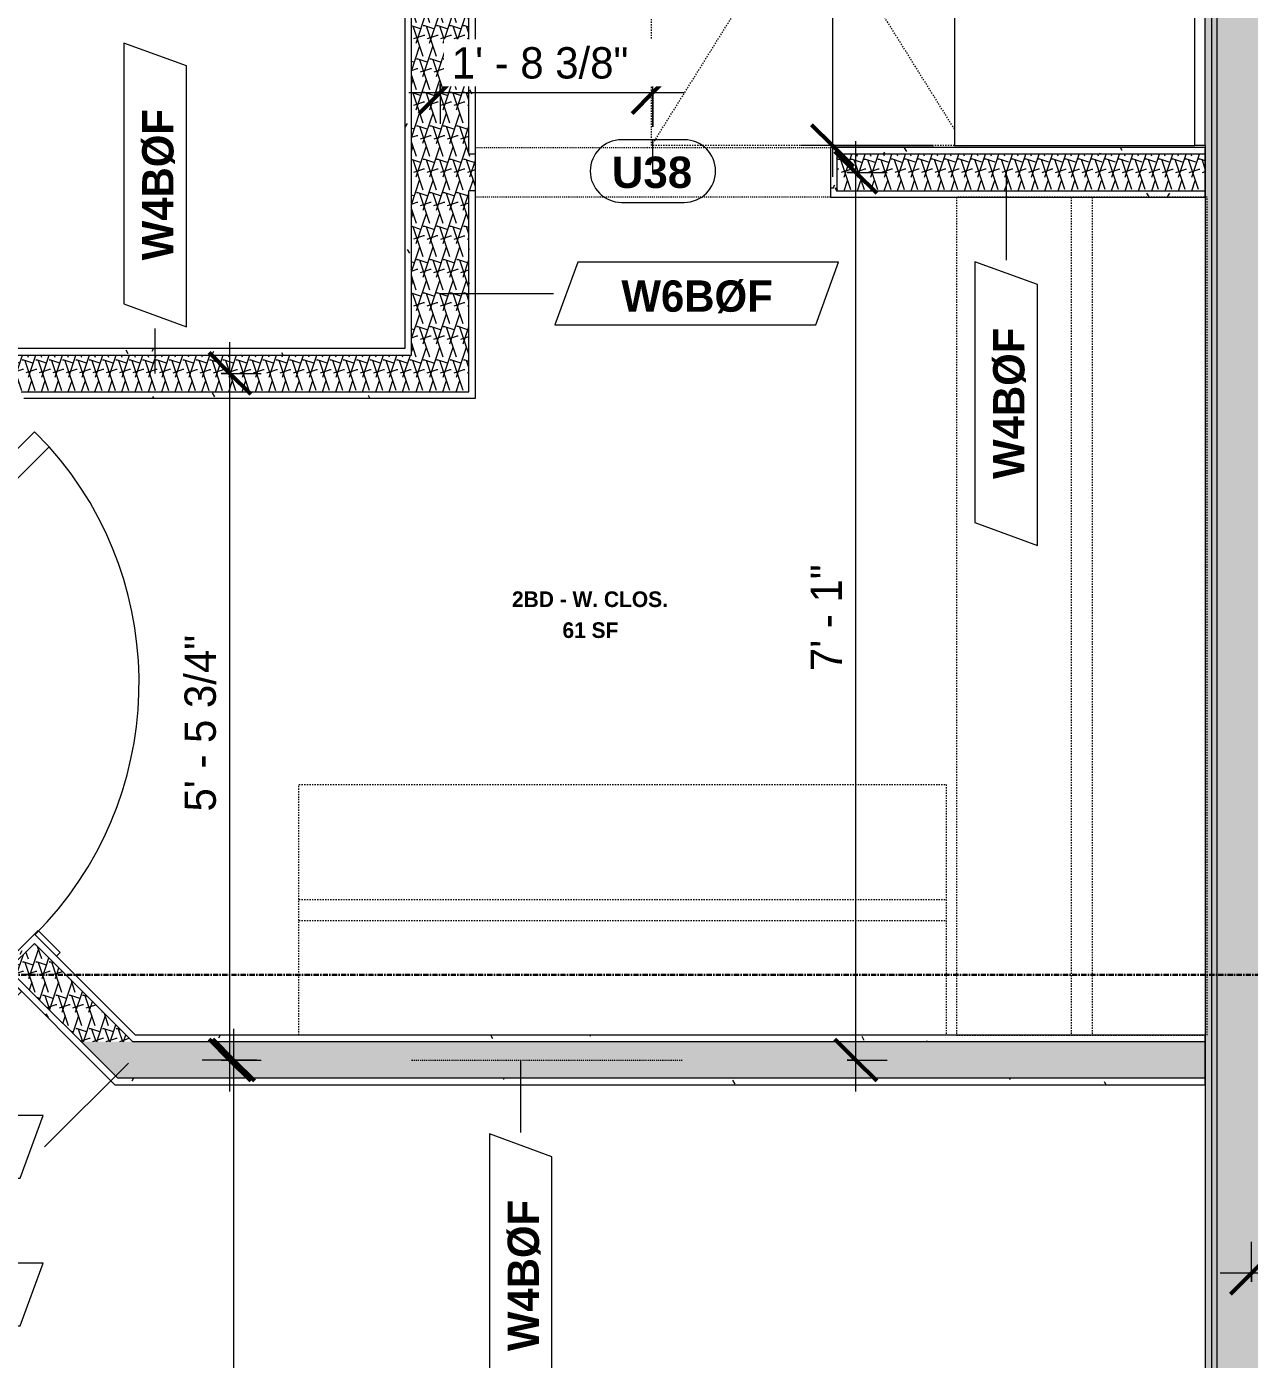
# Model space of a CAD drawing. Header units: inches. Extents: x -4058 to -1781, y 9814 to 12289.
# Drawn here: x -3456 to -3338.9, y 10130.4 to 10258 of the extents above; entities that cross this region are included whole.
import ezdxf

# ---------------------------------------------------------------- set-up
doc = ezdxf.new("R2010")
doc.units = ezdxf.units.IN
doc.header["$MEASUREMENT"] = 0
for name, pattern in [('Dash', [0.25, 0.125, -0.125]), ('Dash 3_32_', [0.1875, 0.09375, -0.09375]), ('Grid Line 1_2_', [0.875, 0.5, -0.125, 0.125, -0.125]), ('Grid Line 1_2__2_', [0.875, 0.5, -0.125, 0.125, -0.125]), ('Overhead', [0.15625, 0.09375, -0.0625])]:
    doc.linetypes.add(name, pattern=pattern)
for name, color, linetype, lineweight in [('0-1', 7, 'Continuous', 5), ('A-ANNO-DIMS', 211, 'Continuous', 9), ('A-ANNO-DIMS-32', 211, 'Continuous', 9), ('A-AREA-IDEN', 2, 'Continuous', 9), ('A-DETL-1', 90, 'Dash 3_32_', 9), ('A-DETL-GENF-3', 92, 'Overhead', 9), ('A-DETL-MEDM-1', 33, 'Continuous', 9), ('A-DOOR-2', 31, 'Continuous', 9), ('A-DOOR-FRAM', 31, 'Continuous', 9), ('A-DOOR-IDEN', 31, 'Continuous', 9), ('A-GENM', 5, 'Continuous', 9), ('A-GENM-2', 147, 'Dash', 9), ('A-WALL-1', 7, 'Continuous', 9), ('A-WALL-2', 113, 'Continuous', 9), ('A-WALL-IDEN', 211, 'Continuous', 9), ('A-WALL-PATT-1', 9, 'Continuous', 9), ('I-WALL-1', 1, 'Continuous', 5), ('I-WALL-2', 7, 'Continuous', 9), ('Q-CASE', 31, 'Continuous', 9), ('Q-CASE-HDLN', 31, 'Dash', 9), ('S-GRID-1', 1, 'Grid Line 1_2_', 9), ('S-GRID-2', 1, 'Grid Line 1_2__2_', 30)]:
    doc.layers.add(name, color=color, linetype=linetype, lineweight=lineweight)
doc.styles.add('Arial_B', font='arialbd.ttf', dxfattribs={"height": 3})
doc.styles.add('Century Gothic', font='ufonts.com_century-gothic.ttf', dxfattribs={"height": 3})
doc.styles.add('Century Gothic_B', font='GOTHICB.TTF', dxfattribs={"height": 3})
doc.styles.add('Century Gothic_B_1', font='GOTHICB.TTF', dxfattribs={"height": 1.5})
doc.dimstyles.new('THE_DIMENSION_STRING', dxfattribs={"dimscale": 12, "dimtxt": 3.132505, "dimasz": 0.333333, "dimexe": 0.25, "dimexo": 0.166667, "dimgap": 0.041667, "dimtad": 1, "dimdec": 4, "dimrnd": 0.0625, "dimzin": 3, "dimdsep": 46, "dimlunit": 4, "dimtxsty": 'Century Gothic', "dimblk1": 'OBLIQUE', "dimblk2": 'OBLIQUE', "dimsah": 1, "dimcen": 0.09, "dimdle": 0.25, "dimazin": 0, "dimtfac": 1, "dimtdec": 4, "dimtix": 1, "dimtmove": 0, "dimatfit": 3, "dimfxl": 1, "dimtvp": 1, "dimtfill": 1, "dimfrac": 2, "dimtolj": 1, "dimtzin": 0, "dimarcsym": 2})
doc.dimstyles.new('THE_DIMENSION_STRING_2', dxfattribs={"dimscale": 12, "dimtxt": 3.132505, "dimasz": 0.333333, "dimexe": 0.25, "dimexo": 0.166667, "dimgap": 0.041667, "dimtad": 1, "dimdec": 4, "dimrnd": 0.0625, "dimzin": 3, "dimdsep": 46, "dimlunit": 4, "dimtxsty": 'Century Gothic', "dimblk1": 'OBLIQUE', "dimblk2": 'OBLIQUE', "dimsah": 1, "dimcen": 0.09, "dimdle": 0.25, "dimazin": 0, "dimtfac": 1, "dimtdec": 4, "dimtix": 1, "dimtmove": 0, "dimatfit": 3, "dimfxl": 1, "dimtvp": 1, "dimtfill": 1, "dimfrac": 2, "dimtolj": 1, "dimtzin": 0, "dimarcsym": 2})
doc.dimstyles.new('THE_DIMENSION_STRING_4', dxfattribs={"dimscale": 12, "dimtxt": 3.132505, "dimasz": 0.333333, "dimexe": 0.25, "dimexo": 0.166667, "dimgap": 0.041667, "dimtad": 1, "dimdec": 4, "dimrnd": 0.0625, "dimzin": 3, "dimdsep": 46, "dimlunit": 4, "dimtxsty": 'Century Gothic', "dimblk1": 'OBLIQUE', "dimblk2": 'OBLIQUE', "dimsah": 1, "dimcen": 0.09, "dimdle": 0.25, "dimazin": 0, "dimtfac": 1, "dimtdec": 4, "dimtix": 1, "dimtmove": 0, "dimatfit": 3, "dimfxl": 1, "dimtvp": 1, "dimtfill": 1, "dimfrac": 2, "dimtolj": 1, "dimtzin": 0, "dimarcsym": 2})
pattern_1 = [(0, (0, 0), (10.24, 2.56), [0.422, -7.258, 0.422, -7.258, -40.96]), (0, (0, 0), (10.24, 2.56), [-15.36, 0.422, -14.938, 0.422, -7.258, -17.92]), (0, (0, 0), (10.24, 2.56), [-38.4, 0.422, -4.698, 0.422, -12.378]), (120, (3.84, 1.28), (-7.33702503, 7.58810013), [0.422, -7.258, 0.422, -7.258, -40.96]), (120, (3.84, 1.28), (-7.33702503, 7.58810013), [-15.36, 0.422, -14.938, 0.422, -7.258, -17.92]), (120, (3.84, 1.28), (-7.33702503, 7.58810013), [-38.4, 0.422, -4.698, 0.422, -12.378]), (240, (5.12, 6.4), (-2.90297497, -10.14810013), [0.422, -7.258, 0.422, -7.258, -40.96]), (240, (5.12, 6.4), (-2.90297497, -10.14810013), [-15.36, 0.422, -14.938, 0.422, -7.258, -17.92]), (240, (5.12, 6.4), (-2.90297497, -10.14810013), [-38.4, 0.422, -4.698, 0.422, -12.378])]
pattern_2 = [(161.57, (0.16, 0.16), (-1.279773737, -0.000426766), [0, -9.107, 1.011, 0]), (18.43, (-0.16, 0.16), (-1.279773737, 0.000426766), [0, -9.107, 1.011, 0]), (108.43, (0.16, 0.16), (0.639452382, -3.199964008), [3.035, -7.083]), (71.57, (-0.16, 0.16), (0.639452382, 3.199964008), [3.035, -7.083])]

# ---------------------------------------------------------------- blocks, each defined once
blk = doc.blocks.new('CTR - 1st Phase - Shell_rvt-1-UNITS PLANS - 3RD FLOOR')
at = {"layer": 'S-GRID-1'}
blk.add_line((-1781.27, 10167.19), (-4041.78, 10167.19), dxfattribs=at)
blk = doc.blocks.new('CTR - 1st Phase - Common Walls_rvt-1-UNITS PLANS - 3RD FLOOR')
at = {"layer": 'A-WALL-PATT-1'}
h = blk.add_hatch(dxfattribs=at)
h.set_pattern_fill('FP_1', color=256, style=0, pattern_type=2)
h.set_pattern_definition(pattern_1)
h.paths.add_polyline_path([(-3342.54, 9988.44), (-3342.54, 10374.04), (-3343.16, 10374.04), (-3343.16, 9988.44)], flags=0)
h = blk.add_hatch(dxfattribs=at)
h.set_pattern_fill('FP_5', color=256, style=0, pattern_type=2)
h.set_pattern_definition(pattern_2)
h.paths.add_polyline_path([(-3342.04, 9988.44), (-3336.54, 9988.44), (-3336.54, 10374.04), (-3342.04, 10374.04), (-3342.04, 9995.91)], flags=0)
at = {"layer": 'I-WALL-1'}
blk.add_hatch(color=256, dxfattribs=at).paths.add_polyline_path([(-3342.54, 9988.44), (-3342.04, 9988.44), (-3342.04, 10374.04), (-3342.54, 10374.04), (-3342.54, 9995.91)], flags=0)
at = {"layer": 'A-WALL-1'}
for p, q in [((-3342.54, 10373.41), (-3342.54, 9988.44)), ((-3342.04, 10373.41), (-3342.04, 9988.44))]:
    blk.add_line(p, q, dxfattribs=at)
at = {"layer": 'I-WALL-2'}
blk.add_line((-3343.16, 10246.6), (-3343.16, 9988.44), dxfattribs=at)
blk = doc.blocks.new('CTR - 1st Phase - Structure_rvt-1-UNITS PLANS - 3RD FLOOR')
at = {"layer": 'S-GRID-2'}
blk.add_line((-1781.27, 10167.19), (-4041.78, 10167.19), dxfattribs=at)
blk = doc.blocks.new('Door-Opening - CLEAR OPENING - 34_ x 80_-3924454-UNITS PLANS - 3RD FLOOR')
at = {"layer": 'A-DETL-GENF-3'}
for p, q in [((-17.32, 2.37), (16.68, 2.37)), ((16.68, -2.38), (-17.32, -2.38))]:
    blk.add_line(p, q, dxfattribs=at)
at = {"layer": 'A-DETL-MEDM-1'}
for p, q in [((-17.32, -2.38), (-17.32, 2.37)), ((16.68, 2.37), (16.68, -2.38))]:
    blk.add_line(p, q, dxfattribs=at)
blk = doc.blocks.new('Bath Vanity - Bath Vanity 48_-2551079-UNITS PLANS - 3RD FLOOR')
at = {"layer": 'Q-CASE'}
for p, q in [((-23.26, -1), (-23.26, -24)), ((24.74, -24), (24.74, -1)), ((-23.26, -24), (24.74, -24))]:
    blk.add_line(p, q, dxfattribs=at)
blk = doc.blocks.new('ADA Clearances - 30_x48_-V40-UNITS PLANS - 3RD FLOOR')
at = {"layer": 'A-GENM-2'}
for p, q in [((15, 24), (-14, -22.41)), ((-14, 24), (15, 24)), ((15, 24), (15, -24)), ((-14, 22.41), (15, -24)), ((15, -24), (-14, -24))]:
    blk.add_line(p, q, dxfattribs=at)
blk = doc.blocks.new('BATHROOM MIRROR - BATHROOM MIRROR 48_-3124766-UNITS PLANS - 3RD FLOOR')
at = {"layer": 'Q-CASE'}
for p, q in [((24.74, 24), (-23.26, 24)), ((-23.26, 23), (-23.26, 24)), ((-23.26, 23), (24.74, 23)), ((24.74, 24), (24.74, 23))]:
    blk.add_line(p, q, dxfattribs=at)
blk = doc.blocks.new('OD_CW_Closet - OD_CW_Closet-3802031-UNITS PLANS - 3RD FLOOR')
at = {"layer": 'Q-CASE-HDLN'}
for p, q in [((80.99, 24), (0.74, 24)), ((0.74, 24), (0.74, 0)), ((80.99, 0), (80.99, 24)), ((0.74, 13), (80.99, 13)), ((0.74, 11), (80.99, 11)), ((0.74, 0), (80.99, 0))]:
    blk.add_line(p, q, dxfattribs=at)
blk = doc.blocks.new('SWING - SINGLE - FLUSH - SWING - FLUSH - 2-10 x 6-8 - PRIVACY-3983845-UNITS PLANS - 3RD FLOOR')
at = {"layer": 'A-DOOR-2'}
for p, q in [((15, -2.37), (15, -36.38)), ((17, -2.37), (15, -2.37)), ((17, -2.37), (17, -36.38)), ((17, -36.38), (15, -36.38))]:
    blk.add_line(p, q, dxfattribs=at)
blk.add_arc((17, -2.37), 34.07, 180, 266.6343, dxfattribs=at)
at = {"layer": 'A-DOOR-FRAM'}
for p, q in [((-20, 2.38), (-20, 2.88)), ((-20, 2.88), (-17, 2.88)), ((-17, 2.88), (-17, 2.38)), ((17, 2.38), (17, 2.88)), ((17, 2.88), (20, 2.88)), ((20, 2.88), (20, 2.38)), ((-17, 2.38), (-20, 2.38)), ((20, 2.38), (17, 2.38)), ((-20, -2.37), (-17, -2.37)), ((-20, -2.87), (-20, -2.37)), ((-17, -2.37), (-17, -2.87)), ((17, -2.37), (20, -2.37)), ((17, -2.87), (17, -2.37)), ((20, -2.37), (20, -2.87)), ((-17, -2.87), (-20, -2.87)), ((20, -2.87), (17, -2.87))]:
    blk.add_line(p, q, dxfattribs=at)
blk = doc.blocks.new('OD_CW_Closet - OD_CW_Closet-3850351-UNITS PLANS - 3RD FLOOR')
at = {"layer": 'Q-CASE-HDLN'}
for p, q in [((0.74, -24), (0.74, 0)), ((0.74, 0), (62.72, 0)), ((62.72, 0), (62.72, -24)), ((0.74, -11), (62.72, -11)), ((0.74, -13), (62.72, -13)), ((62.72, -24), (0.74, -24))]:
    blk.add_line(p, q, dxfattribs=at)
blk = doc.blocks.new('DIMBLOCK197-UNITS PLANS - 3RD FLOOR')
at = {"layer": 'A-ANNO-DIMS-32'}
for p, q in [((-3378.84, 10297.6), (-3378.84, 10243.6)), ((-3369.16, 10294.6), (-3381.84, 10294.6)), ((-3378.84, 10294.6), (-3369.16, 10294.6)), ((-3369.16, 10246.6), (-3381.84, 10246.6)), ((-3378.84, 10246.6), (-3369.16, 10246.6))]:
    blk.add_line(p, q, dxfattribs=at)
at = {"layer": 'A-ANNO-DIMS-32', "lineweight": 50}
for p, q in [((-3378.84, 10294.6), (-3380.84, 10296.6)), ((-3378.84, 10294.6), (-3376.84, 10292.6)), ((-3378.84, 10246.6), (-3380.84, 10248.6)), ((-3378.84, 10246.6), (-3376.84, 10244.6))]:
    blk.add_line(p, q, dxfattribs=at)
at = {"layer": 'A-ANNO-DIMS-32', "color": 0, "insert": (-3383.18, 10265.36), "char_height": 3, "width": 12.5897, "attachment_point": 1, "rotation": 90, "line_spacing_factor": 0.984502, "style": 'Century Gothic', "bg_fill": 3, "box_fill_scale": 1.25, "bg_fill_color": 256, "bg_fill_true_color": 13158600, "bg_fill_transparency": 0}
blk.add_mtext('4\' - 0"', dxfattribs=at)
blk = doc.blocks.new('_Oblique')
at = {"color": 0, "linetype": 'ByBlock', "lineweight": -2}
blk.add_line((-0.5, -0.5), (0.5, 0.5), dxfattribs=at)
blk = doc.blocks.new('DIMBLOCK373-UNITS PLANS - 3RD FLOOR')
at = {"layer": 'A-ANNO-DIMS-32'}
for p, q in [((-3224.85, 10145.04), (-3224.85, 10135.62)), ((-3224.85, 10138.62), (-3224.85, 10145.04)), ((-3338.72, 10137.79), (-3338.72, 10141.62)), ((-3224.85, 10138.62), (-3341.72, 10138.62)), ((-3338.72, 10138.62), (-3338.72, 10137.79))]:
    blk.add_line(p, q, dxfattribs=at)
at = {"layer": 'A-ANNO-DIMS-32', "lineweight": 50}
for p, q in [((-3338.72, 10138.62), (-3336.72, 10140.62)), ((-3224.85, 10138.62), (-3222.85, 10140.62)), ((-3338.72, 10138.62), (-3340.72, 10136.62)), ((-3224.85, 10138.62), (-3226.85, 10136.62))]:
    blk.add_line(p, q, dxfattribs=at)
at = {"layer": 'A-ANNO-DIMS-32', "color": 0, "insert": (-3290.86, 10142.97), "char_height": 3, "width": 21.7784, "attachment_point": 1, "line_spacing_factor": 0.984502, "style": 'Century Gothic', "bg_fill": 3, "box_fill_scale": 1.25, "bg_fill_color": 256, "bg_fill_true_color": 13158600, "bg_fill_transparency": 0}
blk.add_mtext('9\' - 5 7/8"', dxfattribs=at)
blk = doc.blocks.new('DIMBLOCK873-UNITS PLANS - 3RD FLOOR')
at = {"layer": 'A-ANNO-DIMS-32', "lineweight": 50}
for p, q in [((-3436.18, 10159.04), (-3438.18, 10161.04)), ((-3436.18, 10159.04), (-3434.18, 10157.04)), ((-3436.18, 9988.44), (-3438.18, 9990.44)), ((-3436.18, 9988.44), (-3434.18, 9986.44))]:
    blk.add_line(p, q, dxfattribs=at)
at = {"layer": 'A-ANNO-DIMS-32'}
for p, q in [((-3436.18, 10162.04), (-3436.18, 9985.44)), ((-3433.97, 10159.04), (-3439.18, 10159.04)), ((-3436.18, 10159.04), (-3433.97, 10159.04)), ((-3442.14, 9988.44), (-3433.18, 9988.44)), ((-3436.18, 9988.44), (-3442.14, 9988.44))]:
    blk.add_line(p, q, dxfattribs=at)
at = {"layer": 'A-ANNO-DIMS-32', "color": 0, "insert": (-3440.52, 10063.5), "char_height": 3, "width": 24.5827, "attachment_point": 1, "rotation": 90, "line_spacing_factor": 0.984502, "style": 'Century Gothic', "bg_fill": 3, "box_fill_scale": 1.25, "bg_fill_color": 256, "bg_fill_true_color": 13158600, "bg_fill_transparency": 0}
blk.add_mtext('14\' - 2 5/8"', dxfattribs=at)
blk = doc.blocks.new('DIMBLOCK944-UNITS PLANS - 3RD FLOOR')
at = {"layer": 'A-ANNO-DIMS-32'}
for p, q in [((-3376.6, 10156.04), (-3376.6, 10247.04)), ((-3377.42, 10244.04), (-3373.6, 10244.04)), ((-3376.6, 10244.04), (-3377.42, 10244.04)), ((-3377.42, 10159.04), (-3373.6, 10159.04)), ((-3376.6, 10159.04), (-3377.42, 10159.04))]:
    blk.add_line(p, q, dxfattribs=at)
at = {"layer": 'A-ANNO-DIMS-32', "lineweight": 50}
for p, q in [((-3376.6, 10244.04), (-3378.6, 10246.04)), ((-3376.6, 10244.04), (-3374.6, 10242.04)), ((-3376.6, 10159.04), (-3378.6, 10161.04)), ((-3376.6, 10159.04), (-3374.6, 10157.04))]:
    blk.add_line(p, q, dxfattribs=at)
at = {"layer": 'A-ANNO-DIMS-32', "color": 0, "insert": (-3380.94, 10196.29), "char_height": 3, "width": 12.5897, "attachment_point": 1, "rotation": 90, "line_spacing_factor": 0.984502, "style": 'Century Gothic', "bg_fill": 3, "box_fill_scale": 1.25, "bg_fill_color": 256, "bg_fill_true_color": 13158600, "bg_fill_transparency": 0}
blk.add_mtext('7\' - 1"', dxfattribs=at)
blk = doc.blocks.new('DIMBLOCK953-UNITS PLANS - 3RD FLOOR')
at = {"layer": 'A-ANNO-DIMS-32'}
for p, q in [((-3436.53, 10156.04), (-3436.53, 10227.79)), ((-3437.36, 10224.79), (-3433.53, 10224.79)), ((-3436.53, 10224.79), (-3437.36, 10224.79)), ((-3437.36, 10159.04), (-3433.53, 10159.04)), ((-3436.53, 10159.04), (-3437.36, 10159.04))]:
    blk.add_line(p, q, dxfattribs=at)
at = {"layer": 'A-ANNO-DIMS-32', "lineweight": 50}
for p, q in [((-3436.53, 10224.79), (-3438.53, 10226.79)), ((-3436.53, 10224.79), (-3434.53, 10222.79)), ((-3436.53, 10159.04), (-3438.53, 10161.04)), ((-3436.53, 10159.04), (-3434.53, 10157.04))]:
    blk.add_line(p, q, dxfattribs=at)
at = {"layer": 'A-ANNO-DIMS-32', "color": 0, "insert": (-3440.88, 10182.84), "char_height": 3, "width": 21.7784, "attachment_point": 1, "rotation": 90, "line_spacing_factor": 0.984502, "style": 'Century Gothic', "bg_fill": 3, "box_fill_scale": 1.25, "bg_fill_color": 256, "bg_fill_true_color": 13158600, "bg_fill_transparency": 0}
blk.add_mtext('5\' - 5 3/4"', dxfattribs=at)
blk = doc.blocks.new('Door Tag - Type Mark-2601225-UNITS PLANS - 3RD FLOOR')
at = {"layer": 'A-DOOR-IDEN'}
for p, q in [((0.09375, 0.09375), (-0.09375, 0.09375)), ((-0.09375, -0.09375), (0.09375, -0.09375))]:
    blk.add_line(p, q, dxfattribs=at)
for centre, start, end in [((-0.09375, 0), 90, 270), ((0.09375, 0), 270, 90)]:
    blk.add_arc(centre, 0.09375, start, end, dxfattribs=at)
blk = doc.blocks.new('Wall Tag - Arch Wall-3956453-UNITS PLANS - 3RD FLOOR')
at = {"layer": 'A-WALL-IDEN'}
for p, q in [((-0.3561, 0.0937), (-0.4244, -0.0937)), ((0.4244, 0.0937), (-0.3561, 0.0937)), ((0.3561, -0.0937), (0.4244, 0.0937)), ((-0.4244, -0.0937), (0.3561, -0.0937))]:
    blk.add_line(p, q, dxfattribs=at)
blk = doc.blocks.new('DIMBLOCK957-UNITS PLANS - 3RD FLOOR')
at = {"layer": 'A-ANNO-DIMS-32'}
for p, q in [((-3396.03, 10248.41), (-3396.03, 10254.68)), ((-3419.41, 10251.68), (-3393.03, 10251.68)), ((-3416.41, 10252.51), (-3416.41, 10248.68)), ((-3416.41, 10251.68), (-3416.41, 10252.51)), ((-3396.03, 10251.68), (-3396.03, 10248.41))]:
    blk.add_line(p, q, dxfattribs=at)
at = {"layer": 'A-ANNO-DIMS-32', "lineweight": 50}
for p, q in [((-3416.41, 10251.68), (-3414.41, 10253.68)), ((-3396.03, 10251.68), (-3394.03, 10253.68)), ((-3416.41, 10251.68), (-3418.41, 10249.68)), ((-3396.03, 10251.68), (-3398.03, 10249.68))]:
    blk.add_line(p, q, dxfattribs=at)
at = {"layer": 'A-ANNO-DIMS-32', "color": 0, "insert": (-3415.29, 10256.03), "char_height": 3, "width": 21.7784, "attachment_point": 1, "line_spacing_factor": 0.984502, "style": 'Century Gothic', "bg_fill": 3, "box_fill_scale": 1.25, "bg_fill_color": 256, "bg_fill_true_color": 13158600, "bg_fill_transparency": 0}
blk.add_mtext('1\' - 8 3/8"', dxfattribs=at)

msp = doc.modelspace()

# ---------------------------------------------------------------- hatches: boundary and pattern name
at = {"layer": 'A-WALL-PATT-1'}
h = msp.add_hatch(dxfattribs=at)
h.set_pattern_fill('FP_5', color=256, style=0, pattern_type=2)
h.set_pattern_definition(pattern_2)
h.paths.add_polyline_path([(-3419.15554, 10223.0394), (-3413.65554, 10223.0394), (-3413.65554, 10290.0894), (-3419.15554, 10290.0894), (-3419.15554, 10226.5394)], flags=0)
h = msp.add_hatch(dxfattribs=at)
h.set_pattern_fill('FP_1', color=256, style=0, pattern_type=2)
h.set_pattern_definition(pattern_1)
h.paths.add_polyline_path([(-3419.15554, 10226.5394), (-3419.15554, 10289.4644), (-3419.78054, 10289.4644), (-3419.78054, 10226.5394)], flags=0)
h = msp.add_hatch(dxfattribs=at)
h.set_pattern_fill('FP_1', color=256, style=0, pattern_type=2)
h.set_pattern_definition(pattern_1)
h.paths.add_polyline_path([(-3413.65554, 10222.4144), (-3413.03054, 10222.4144), (-3413.03054, 10242.2894), (-3413.65554, 10242.2894), (-3413.65554, 10223.0394)], flags=0)
h.paths.add_polyline_path([(-3413.03054, 10245.7894), (-3413.03054, 10289.4644), (-3413.65554, 10289.4644), (-3413.65554, 10245.7894)], flags=0)
h = msp.add_hatch(dxfattribs=at)
h.set_pattern_fill('FP_1', color=256, style=0, pattern_type=2)
h.set_pattern_definition(pattern_1)
h.paths.add_polyline_path([(-3379.03054, 10244.0394), (-3378.40554, 10244.0394), (-3378.40554, 10245.7894), (-3343.16124, 10245.7894), (-3343.16124, 10246.4144), (-3379.03054, 10246.4144)], flags=0)
h = msp.add_hatch(dxfattribs=at)
h.set_pattern_fill('FP_5', color=256, style=0, pattern_type=2)
h.set_pattern_definition(pattern_2)
h.paths.add_polyline_path([(-3413.65554, 10242.2894), (-3413.03054, 10242.2894), (-3413.03054, 10245.7894), (-3413.65554, 10245.7894)], flags=0)
h.paths.add_polyline_path([(-3378.40554, 10242.2894), (-3343.16124, 10242.2894), (-3343.16124, 10245.7894), (-3378.40554, 10245.7894), (-3378.40554, 10244.0394)], flags=0)
h = msp.add_hatch(dxfattribs=at)
h.set_pattern_fill('FP_1', color=256, style=0, pattern_type=2)
h.set_pattern_definition(pattern_1)
h.paths.add_polyline_path([(-3379.03054, 10241.6644), (-3343.16124, 10241.6644), (-3343.16124, 10242.2894), (-3378.40554, 10242.2894), (-3378.40554, 10244.0394), (-3379.03054, 10244.0394)], flags=0)
h = msp.add_hatch(dxfattribs=at)
h.set_pattern_fill('FP_5', color=256, style=0, pattern_type=2)
h.set_pattern_definition(pattern_2)
h.paths.add_polyline_path([(-3457.65554, 10223.0394), (-3419.15554, 10223.0394), (-3419.15554, 10226.5394), (-3457.65554, 10226.5394)], flags=0)
h = msp.add_hatch(dxfattribs=at)
h.set_pattern_fill('FP_1', color=256, style=0, pattern_type=2)
h.set_pattern_definition(pattern_1)
h.paths.add_polyline_path([(-3457.03054, 10226.5394), (-3419.78054, 10226.5394), (-3419.78054, 10227.1644), (-3457.03054, 10227.1644)], flags=0)
h = msp.add_hatch(dxfattribs=at)
h.set_pattern_fill('FP_1', color=256, style=0, pattern_type=2)
h.set_pattern_definition(pattern_1)
h.paths.add_polyline_path([(-3426.22048, 10222.4144), (-3413.65554, 10222.4144), (-3413.65554, 10223.0394), (-3456.51945, 10223.0394), (-3457.14445, 10222.4144), (-3456.26056, 10222.4144)], flags=0)
h = msp.add_hatch(dxfattribs=at)
h.set_pattern_fill('FP_5', color=256, style=0, pattern_type=2)
h.set_pattern_definition(pattern_2)
h.paths.add_polyline_path([(-3450.77715, 10160.7894), (-3445.8274, 10160.7894), (-3455.25159, 10170.21359), (-3457.72646, 10167.73871), (-3451.40215, 10161.4144)], flags=0)
h.paths.add_polyline_path([(-3482.65198, 10192.66423), (-3480.1771, 10195.1391), (-3482.29842, 10197.26042), (-3484.7733, 10194.78555), (-3484.33135, 10194.34361)], flags=0)
h = msp.add_hatch(dxfattribs=at)
h.set_pattern_fill('FP_1', color=256, style=0, pattern_type=2)
h.set_pattern_definition(pattern_1)
h.paths.add_polyline_path([(-3445.56851, 10161.4144), (-3455.25159, 10171.09747), (-3456.93097, 10169.41809), (-3456.48903, 10168.97615), (-3455.25159, 10170.21359), (-3446.4524, 10161.4144)], flags=0)
h.paths.add_polyline_path([(-3480.9726, 10193.45972), (-3479.29322, 10195.1391), (-3481.41454, 10197.26042), (-3481.85648, 10196.81848), (-3480.1771, 10195.1391), (-3481.41454, 10193.90166)], flags=0)
h = msp.add_hatch(dxfattribs=at)
h.set_pattern_fill('FP_1', color=256, style=0, pattern_type=2)
h.set_pattern_definition(pattern_1)
h.paths.add_polyline_path([(-3448.16103, 10157.2894), (-3447.27715, 10157.2894), (-3457.72646, 10167.73871), (-3456.48903, 10168.97615), (-3456.93097, 10169.41809), (-3458.61035, 10167.73871), (-3452.28603, 10161.4144)], flags=0)
h.paths.add_polyline_path([(-3482.65198, 10191.78034), (-3480.9726, 10193.45972), (-3481.41454, 10193.90166), (-3482.65198, 10192.66423), (-3484.33135, 10194.34361), (-3484.7733, 10193.90166)], flags=0)
h = msp.add_hatch(dxfattribs=at)
h.set_pattern_fill('FP_1', color=256, style=0, pattern_type=2)
h.set_pattern_definition(pattern_1)
h.paths.add_polyline_path([(-3343.16124, 10160.7894), (-3343.16124, 10161.4144), (-3446.4524, 10161.4144), (-3445.8274, 10160.7894), (-3357.59485, 10160.7894)], flags=0)
h = msp.add_hatch(dxfattribs=at)
h.set_pattern_fill('FP_5', color=256, style=0, pattern_type=2)
h.set_pattern_definition(pattern_2)
h.paths.add_polyline_path([(-3343.16124, 10157.2894), (-3343.16124, 10160.7894), (-3450.77715, 10160.7894), (-3447.27715, 10157.2894), (-3357.59485, 10157.2894)], flags=0)
h = msp.add_hatch(dxfattribs=at)
h.set_pattern_fill('FP_1', color=256, style=0, pattern_type=2)
h.set_pattern_definition(pattern_1)
h.paths.add_polyline_path([(-3343.16124, 10156.6644), (-3343.16124, 10157.2894), (-3448.16103, 10157.2894), (-3447.53603, 10156.6644), (-3357.59485, 10156.6644)], flags=0)

# ---------------------------------------------------------------- linework, layer by layer
at = {"layer": 'A-DETL-1'}
msp.add_line((-3419.13106, 10159.0394), (-3393.13106, 10159.0394), dxfattribs=at)
at = {"layer": 'A-DOOR-IDEN'}
msp.add_line((-3396.03054, 10244.0394), (-3396.03054, 10247.17087), dxfattribs=at)
at = {"layer": 'A-WALL-2'}
for p, q in [((-3419.15554, 10226.5394), (-3419.15554, 10290.0894)), ((-3413.65554, 10245.7894), (-3413.65554, 10290.0894)), ((-3419.78054, 10289.4644), (-3419.78054, 10227.1644)), ((-3413.03054, 10246.4144), (-3413.03054, 10289.4644)), ((-3343.16124, 10246.4144), (-3379.03054, 10246.4144)), ((-3343.16124, 10241.6644), (-3343.16124, 10246.4144)), ((-3413.03054, 10245.7894), (-3413.65554, 10245.7894)), ((-3343.16124, 10245.7894), (-3378.40554, 10245.7894)), ((-3378.40554, 10245.7894), (-3378.40554, 10242.2894)), ((-3413.03054, 10242.2894), (-3413.65554, 10242.2894)), ((-3413.65554, 10223.0394), (-3413.65554, 10242.2894)), ((-3413.03054, 10222.4144), (-3413.03054, 10241.6644)), ((-3379.03054, 10241.6644), (-3343.16124, 10241.6644)), ((-3378.40554, 10242.2894), (-3343.16124, 10242.2894)), ((-3457.65554, 10226.5394), (-3419.15554, 10226.5394)), ((-3419.78054, 10227.1644), (-3457.03054, 10227.1644)), ((-3456.51945, 10223.0394), (-3413.65554, 10223.0394)), ((-3456.26056, 10222.4144), (-3413.03054, 10222.4144)), ((-3455.25159, 10171.09747), (-3458.61035, 10167.73871)), ((-3455.25159, 10170.21359), (-3457.72646, 10167.73871)), ((-3445.56851, 10161.4144), (-3455.25159, 10171.09747)), ((-3445.8274, 10160.7894), (-3455.25159, 10170.21359)), ((-3458.61035, 10167.73871), (-3447.53603, 10156.6644)), ((-3457.72646, 10167.73871), (-3447.27715, 10157.2894)), ((-3343.16124, 10161.4144), (-3445.56851, 10161.4144)), ((-3343.16124, 10156.6644), (-3343.16124, 10161.4144)), ((-3343.16124, 10160.7894), (-3445.8274, 10160.7894)), ((-3343.16124, 10157.2894), (-3447.27715, 10157.2894)), ((-3447.53603, 10156.6644), (-3343.16124, 10156.6644))]:
    msp.add_line(p, q, dxfattribs=at)
at = {"layer": 'A-WALL-IDEN'}
for p, q in [((-3362.20933, 10244.0394), (-3362.20933, 10235.63255)), ((-3416.40554, 10232.44876), (-3405.56238, 10232.44876)), ((-3443.68925, 10224.7894), (-3443.68925, 10229.10371)), ((-3446.25537, 10158.7425), (-3454.26952, 10150.72835)), ((-3408.69467, 10159.0394), (-3408.69467, 10152.11354))]:
    msp.add_line(p, q, dxfattribs=at)

# ---------------------------------------------------------------- block references
at = {"layer": '0-1'}
for name in ['CTR - 1st Phase - Shell_rvt-1-UNITS PLANS - 3RD FLOOR', 'CTR - 1st Phase - Structure_rvt-1-UNITS PLANS - 3RD FLOOR', 'CTR - 1st Phase - Common Walls_rvt-1-UNITS PLANS - 3RD FLOOR']:
    msp.add_blockref(name, (0, 0), dxfattribs=at)
at = {"layer": 'A-DOOR-2'}
for name, p, rotation in [('Door-Opening - CLEAR OPENING - 34_ x 80_-3924454-UNITS PLANS - 3RD FLOOR', (-3396.35292, 10244.0394), 180), ('SWING - SINGLE - FLUSH - SWING - FLUSH - 2-10 x 6-8 - PRIVACY-3983845-UNITS PLANS - 3RD FLOOR', (-3468.95178, 10181.43891), 135.0000000000005)]:
    msp.add_blockref(name, p, dxfattribs=dict(at, rotation=rotation))
at = {"layer": 'A-DOOR-IDEN', "xscale": 31.99999999999999, "yscale": 31.99999999999999, "zscale": 31.99999999999999}
msp.add_blockref('Door Tag - Type Mark-2601225-UNITS PLANS - 3RD FLOOR', (-3396.03054, 10244.17087), dxfattribs=at)
at = {"layer": 'A-GENM', "rotation": 180}
msp.add_blockref('ADA Clearances - 30_x48_-V40-UNITS PLANS - 3RD FLOOR', (-3381.16124, 10270.6019), dxfattribs=at)
at = {"layer": 'A-WALL-IDEN', "xscale": 31.99999999999999, "yscale": 31.99999999999999, "zscale": 31.99999999999999, "rotation": 89.99999999999991}
for p in [(-3443.68925, 10242.83542), (-3362.20933, 10221.90085), (-3408.69467, 10138.38184)]:
    msp.add_blockref('Wall Tag - Arch Wall-3956453-UNITS PLANS - 3RD FLOOR', p, dxfattribs=at)
at = {"layer": 'A-WALL-IDEN', "xscale": 31.99999999999999, "yscale": 31.99999999999999, "zscale": 31.99999999999999}
for p in [(-3468.00123, 10150.72835), (-3468.00123, 10136.5807)]:
    msp.add_blockref('Wall Tag - Arch Wall-3956453-UNITS PLANS - 3RD FLOOR', p, dxfattribs=at)
at = {"layer": 'Q-CASE'}
for name, p, rotation in [('Bath Vanity - Bath Vanity 48_-2551079-UNITS PLANS - 3RD FLOOR', (-3343.15665, 10271.3396), 269.9999999996786), ('BATHROOM MIRROR - BATHROOM MIRROR 48_-3124766-UNITS PLANS - 3RD FLOOR', (-3367.16124, 10271.3396), 270.0000000000334), ('OD_CW_Closet - OD_CW_Closet-3802031-UNITS PLANS - 3RD FLOOR', (-3366.97374, 10242.4021), 269.9999999999985)]:
    msp.add_blockref(name, p, dxfattribs=dict(at, rotation=rotation))
msp.add_blockref('OD_CW_Closet - OD_CW_Closet-3850351-UNITS PLANS - 3RD FLOOR', (-3430.66144, 10185.4144), dxfattribs=at)

# ---------------------------------------------------------------- texts
at = {"layer": 'A-AREA-IDEN', "char_height": 1.5, "attachment_point": 1, "style": 'Century Gothic_B_1'}
for s, insert, width in [('2BD - W. CLOS.', (-3409.52302, 10203.91841), 17.473), ('61 SF', (-3404.69153, 10200.9567), 5.757)]:
    msp.add_mtext(s, dxfattribs=dict(at, insert=insert, width=width))
at = {"layer": 'A-DOOR-IDEN', "insert": (-3399.96242, 10245.55072), "char_height": 3, "width": 9.393, "attachment_point": 1, "style": 'Arial_B'}
msp.add_mtext('U38', dxfattribs=at)
at = {"layer": 'A-WALL-IDEN', "char_height": 3, "width": 17.372, "attachment_point": 1, "rotation": 90, "style": 'Century Gothic_B'}
for insert in [(-3444.93678, 10235.6195), (-3363.45686, 10214.68493), (-3409.9422, 10131.16592)]:
    msp.add_mtext('W4BØF', dxfattribs=dict(at, insert=insert))
at = {"layer": 'A-WALL-IDEN', "insert": (-3399.0466, 10233.69629), "char_height": 3, "width": 17.372, "attachment_point": 1, "style": 'Century Gothic_B'}
msp.add_mtext('W6BØF', dxfattribs=at)

# ---------------------------------------------------------------- next in the draw order: dimensions: what is measured, and where the dimension line sits
at = {"layer": 'A-ANNO-DIMS'}
for base, p1, p2, angle, dimstyle, override, picture, middle in [((-3378.83521, 10246.6019), (-3367.15665, 10294.6019), (-3367.15665, 10246.6019), 90, 'THE_DIMENSION_STRING', {"dimpost": '<>', "dimfxl": 48}, 'DIMBLOCK197-UNITS PLANS - 3RD FLOOR', (-3380.91067, 10270.6019)), ((-3436.17697, 9988.4394), (-3431.96648, 10159.0394), (-3444.13624, 9988.4394), 90, 'THE_DIMENSION_STRING_4', {"dimpost": '<>', "dimfxl": 171.033514}, 'DIMBLOCK873-UNITS PLANS - 3RD FLOOR', (-3438.41864, 10073.7394)), ((-3338.72374, 10138.62249), (-3224.84874, 10147.0394), (-3338.72374, 10135.79406), 0, 'THE_DIMENSION_STRING_2', {"dimpost": '<>', "dimfxl": 114.4289}, 'DIMBLOCK373-UNITS PLANS - 3RD FLOOR', (-3281.78624, 10140.86416))]:
    dim = msp.add_linear_dim(base=base, p1=p1, p2=p2, angle=angle, dimstyle=dimstyle, override=override, dxfattribs=at)
    dim.commit()
    dim.dimension.update_dxf_attribs({"geometry": picture, "text_midpoint": middle})
dim = msp.add_linear_dim(base=(-3396.03054, 10251.68216), p1=(-3416.40554, 10254.51058), p2=(-3396.03054, 10246.4144), dimstyle='THE_DIMENSION_STRING_4', override={"dimpost": '<>', "dimfxl": 21.924618}, dxfattribs=at)
dim.commit()
dim.dimension.update_dxf_attribs({"geometry": 'DIMBLOCK957-UNITS PLANS - 3RD FLOOR', "text_midpoint": (-3406.21804, 10253.92383)})

# ---------------------------------------------------------------- next in the draw order: dimensions: what is measured, and where the dimension line sits
for base, p1, p2, override, picture, middle in [((-3376.59578, 10244.0394), (-3379.42421, 10159.0394), (-3379.42421, 10244.0394), {"dimpost": '<>', "dimfxl": 85}, 'DIMBLOCK944-UNITS PLANS - 3RD FLOOR', (-3378.63351, 10201.5394)), ((-3436.53451, 10224.7894), (-3439.36294, 10159.0394), (-3439.36294, 10224.7894), {"dimpost": '<>', "dimfxl": 65.75}, 'DIMBLOCK953-UNITS PLANS - 3RD FLOOR', (-3438.77618, 10191.9144))]:
    dim = msp.add_linear_dim(base=base, p1=p1, p2=p2, angle=90, dimstyle='THE_DIMENSION_STRING_4', override=override, dxfattribs=at)
    dim.commit()
    dim.dimension.update_dxf_attribs({"geometry": picture, "text_midpoint": middle})

# ---------------------------------------------------------------- next in the draw order: block references
at = {"layer": 'A-WALL-IDEN', "xscale": 31.99999999999999, "yscale": 31.99999999999999, "zscale": 31.99999999999999}
msp.add_blockref('Wall Tag - Arch Wall-3956453-UNITS PLANS - 3RD FLOOR', (-3391.83068, 10232.44876), dxfattribs=at)

doc.saveas('drawing.dxf')
